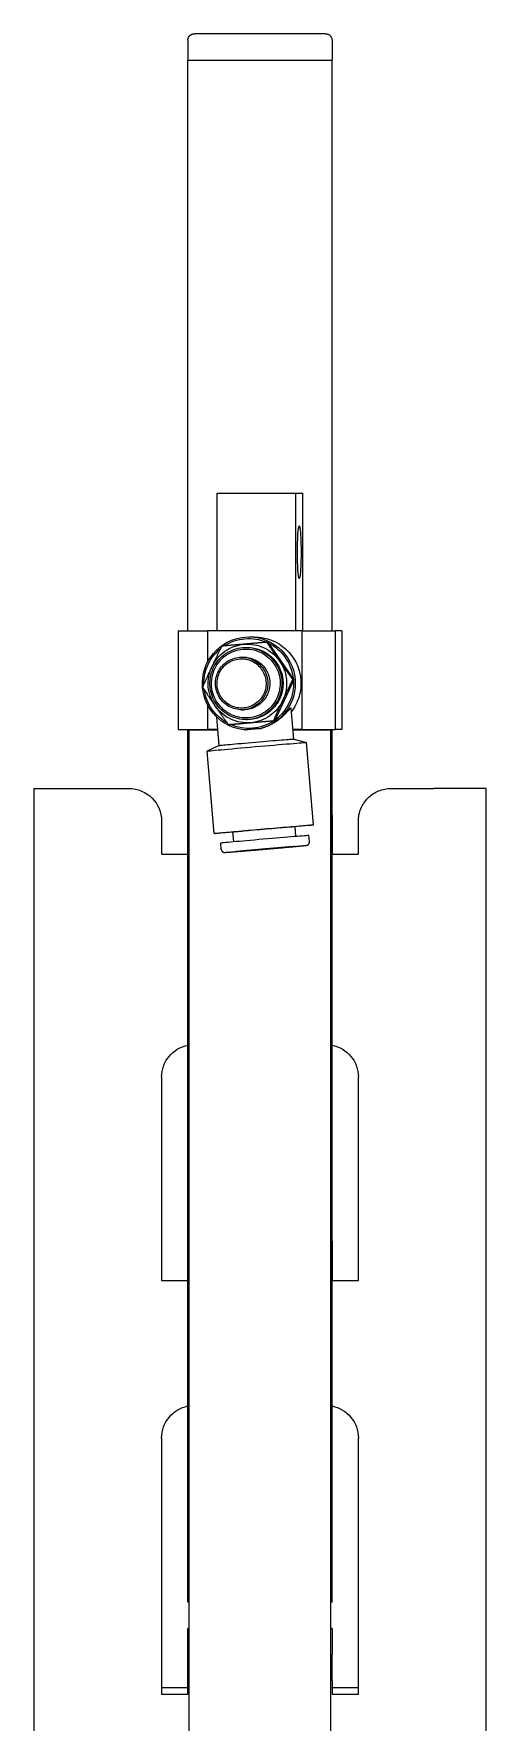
# Model space of a CAD drawing. Extents: x -681219 to -550379, y -242630 to -158199.
# Drawn here: x -672284.9 to -672215.9, y -213585.8 to -213328.5 of the extents above; entities that cross this region are included whole.
import ezdxf

# ---------------------------------------------------------------- set-up
doc = ezdxf.new("R2010")
doc.units = 0
doc.header["$LTSCALE"] = 1000
doc.linetypes.add('DASHED2', pattern=[9.525, 6.35, -3.175])
doc.layers.get('0').update_dxf_attribs({"linetype": 'CONTINUOUS'})
doc.layers.add('future', color=4, linetype='DASHED2', lineweight=0)

# ---------------------------------------------------------------- blocks, each defined once
blk = doc.blocks.new('A$Caddf9ae6')
at = {"color": 0}
for p, q in [((238.81, -3748.97), (472.81, -3748.97)), ((472.81, -3748.97), (472.81, -3756.97)), ((472.81, -3763.47), (472.81, -3756.97)), ((334.81, -3772.47), (334.81, -3768.47)), ((334.81, -3768.47), (373.81, -3768.47)), ((335.81, -3772.47), (335.81, -3768.47)), ((397.81, -3768.47), (428.81, -3768.47)), ((397.81, -3772.47), (397.81, -3768.47)), ((462.81, -3772.47), (462.81, -3768.47)), ((462.81, -3768.47), (467.81, -3768.47)), ((496.81, -3771), (481.81, -3771)), ((481.81, -3771), (481.81, -3771.99)), ((496.81, -3771), (496.81, -3771.99)), ((249.91, -3772.67), (481.71, -3772.67)), ((336.81, -3772.47), (334.81, -3772.47)), ((336.81, -3772.47), (340.81, -3772.47)), ((344.81, -3772.47), (340.81, -3772.47)), ((340.81, -3772.67), (340.81, -3772.47)), ((344.81, -3772.47), (344.81, -3772.67)), ((348.81, -3772.47), (348.81, -3772.67)), ((348.81, -3772.47), (481.81, -3772.47)), ((399.81, -3772.47), (397.81, -3772.47)), ((403.81, -3772.47), (399.81, -3772.47)), ((403.81, -3772.47), (407.81, -3772.47)), ((403.81, -3772.47), (403.81, -3772.47)), ((407.81, -3772.47), (407.81, -3772.47)), ((464.81, -3772.47), (462.81, -3772.47)), ((468.81, -3772.47), (464.81, -3772.47)), ((468.81, -3772.47), (468.81, -3772.47)), ((468.81, -3772.47), (472.81, -3772.47)), ((472.81, -3772.47), (472.81, -3772.47)), ((481.71, -3772.67), (481.71, -3775.1)), ((481.81, -3772.77), (481.71, -3772.67)), ((496.81, -3771.99), (481.81, -3771.99)), ((481.81, -3777.1), (481.81, -3771.99)), ((496.81, -3777.1), (496.81, -3771.99)), ((496.81, -3772.47), (583.81, -3772.47)), ((583.81, -3794.47), (583.81, -3772.47)), ((586.81, -3772.47), (583.81, -3772.47)), ((587.81, -3773.47), (587.81, -3793.47)), ((464.69, -3775.92), (465.69, -3776.01)), ((467.25, -3775.29), (479.81, -3776.38)), ((480.34, -3778.33), (479.82, -3776.38)), ((481.71, -3775.1), (481.71, -3778.45)), ((496.81, -3777.1), (481.81, -3777.1)), ((481.81, -3777.1), (481.81, -3778.46)), ((496.81, -3776.93), (498.31, -3776.93)), ((496.81, -3777.1), (496.81, -3791.48)), ((498.31, -3776.93), (517.81, -3776.93)), ((517.81, -3778.03), (517.81, -3776.93)), ((465.54, -3778), (467.01, -3778.13)), ((480.34, -3778.33), (485.07, -3778.74)), ((489.27, -3778.37), (483.28, -3781.16)), ((489.41, -3778.3), (489.27, -3778.37)), ((489.54, -3778.39), (489.41, -3778.3)), ((489.41, -3778.47), (489.41, -3778.3)), ((494.96, -3782.17), (489.54, -3778.39)), ((498.31, -3778.03), (496.81, -3778.03)), ((517.81, -3778.03), (498.31, -3778.03)), ((517.81, -3790), (517.81, -3778.03)), ((483.12, -3781.38), (482.55, -3787.95)), ((483.14, -3781.23), (483.12, -3781.38)), ((483.28, -3781.16), (483.14, -3781.23)), ((483.14, -3781.4), (483.14, -3781.23)), ((495.09, -3782.26), (494.96, -3782.17)), ((495.09, -3782.43), (495.09, -3782.26)), ((495.91, -3785.17), (495.91, -3784.31)), ((483.31, -3785.62), (483.31, -3785.44)), ((484.81, -3786.27), (484.81, -3785.96)), ((492.81, -3786.27), (492.81, -3785.96)), ((494.31, -3785.62), (494.31, -3785.44)), ((463.52, -3789.37), (464.52, -3789.46)), ((464.72, -3787.47), (466.19, -3787.6)), ((479.36, -3789.69), (478.5, -3791.52)), ((479.36, -3789.69), (483.68, -3790.07)), ((481.71, -3789.9), (481.71, -3794.27)), ((481.81, -3789.9), (481.81, -3791.48)), ((482.55, -3787.95), (482.54, -3788.11)), ((482.54, -3788.28), (482.54, -3788.11)), ((465.94, -3790.44), (478.5, -3791.52)), ((481.81, -3795.93), (481.81, -3791.48)), ((485.59, -3791.48), (481.81, -3791.48)), ((496.81, -3791.48), (492.03, -3791.48)), ((496.81, -3790), (498.31, -3790)), ((496.81, -3795.93), (496.81, -3791.48)), ((498.31, -3790), (517.81, -3790)), ((266.46, -3794.27), (481.71, -3794.27)), ((334.81, -3798.47), (334.81, -3794.47)), ((334.81, -3794.47), (336.81, -3794.47)), ((335.81, -3798.47), (335.81, -3794.47)), ((336.81, -3794.47), (340.81, -3794.47)), ((340.81, -3794.47), (340.81, -3794.27)), ((340.81, -3794.47), (344.81, -3794.47)), ((344.81, -3794.27), (344.81, -3794.47)), ((348.81, -3794.27), (348.81, -3794.46)), ((348.81, -3794.46), (481.81, -3794.46)), ((397.81, -3798.47), (397.81, -3794.47)), ((397.81, -3794.47), (399.81, -3794.47)), ((403.81, -3794.47), (399.81, -3794.47)), ((403.81, -3794.47), (403.81, -3794.46)), ((407.81, -3794.47), (403.81, -3794.47)), ((407.81, -3794.46), (407.81, -3794.47)), ((462.81, -3798.47), (462.81, -3794.47)), ((462.81, -3794.47), (464.81, -3794.47)), ((468.81, -3794.47), (464.81, -3794.47)), ((468.81, -3794.47), (468.81, -3794.46)), ((472.81, -3794.47), (468.81, -3794.47)), ((472.81, -3794.46), (472.81, -3794.47)), ((481.81, -3794.17), (481.71, -3794.27)), ((496.81, -3794.46), (583.81, -3794.46)), ((586.81, -3794.47), (583.81, -3794.47)), ((496.81, -3795.93), (481.81, -3795.93)), ((373.81, -3798.47), (334.81, -3798.47)), ((428.81, -3798.47), (397.81, -3798.47)), ((467.81, -3798.47), (462.81, -3798.47)), ((472.81, -3809.97), (472.81, -3803.47)), ((472.81, -3817.97), (472.81, -3809.97)), ((472.81, -3817.97), (238.81, -3817.97))]:
    blk.add_line(p, q, dxfattribs=at)
for centre, radius, start, end in [((467.81, -3763.47), 5, 270, 0), ((373.81, -3773.47), 5, 11.4785, 90), ((428.81, -3773.47), 5, 11.4785, 90), ((586.81, -3773.47), 1, 0, 90), ((373.81, -3793.47), 5, 270, 348.5215), ((428.81, -3793.47), 5, 270, 348.5215), ((586.81, -3793.47), 1, 270, 0), ((467.81, -3803.47), 5, 0, 90)]:
    blk.add_arc(centre, radius, start, end, dxfattribs=at)
for centre, major_axis, ratio, start_param, end_param in [((465.1, -3782.73), (0.58, 6.72), 0.005934, 3.141593, 6.214845), ((465.1, -3782.73), (0.58, 6.72), 0.005934, 6.214845, 6.283185), ((466.6, -3782.86), (-0.66, -7.57), 0.005934, 6.214845, 9.356438), ((466.6, -3782.86), (0.66, 7.57), 0.005934, 6.214845, 7.17885), ((479.16, -3783.95), (-0.66, -7.57), 0.005934, 0, 3.073253), ((479.16, -3783.95), (0.66, 7.57), 0.005934, 6.214845, 6.283185), ((488.81, -3784.31), (-7.1, 0), 0.997648, 4.625708, 5.368281), ((466.6, -3782.86), (0.41, 4.73), 0.005934, 3.141593, 6.214845), ((466.6, -3782.86), (0.41, 4.73), 0.005934, 6.214845, 6.283185), ((479.85, -3784.01), (-0.49, -5.68), 0.005934, 0.016304, 3.073253), ((479.85, -3784.01), (0.49, 5.68), 0.005934, 6.214845, 6.266881), ((488.81, -3785.17), (-7.1, 0), 0.997648, 4.625708, 6.012505), ((488.81, -3785.19), (-6.85, 0), 0.997648, 4.645834, 5.652779), ((488.81, -3785.39), (-6, 0), 0.997648, 4.625708, 5.149307), ((488.81, -3785.17), (7.1, 0), 0.997648, 4.631568, 7.767301), ((488.81, -3784.29), (5.35, 0), 0.997648, 1.651116, 1.651119), ((488.81, -3785.39), (-6, 0), 0.997648, 4.102109, 4.625708), ((488.81, -3784.31), (7.1, 0), 0.997648, 0, 1.484115), ((488.81, -3785.19), (-6.85, 0), 0.997648, 3.598637, 4.605582), ((508.81, -3777.48), (-4, 0), 0.068543, 3.141593, 6.283185), ((508.81, -3777.48), (4, 0), 0.068543, 3.141593, 6.283185), ((488.81, -3785.19), (-6.85, 0), 0.997648, 5.693032, 6.699977), ((488.81, -3785.39), (-6, 0), 0.997648, 5.149307, 6.196504), ((488.81, -3785.62), (-5.5, 0), 0.997648, 4.625708, 7.767301), ((488.81, -3785.44), (-5.5, 0), 0.997648, 4.625708, 6.283185), ((488.81, -3785.63), (-5.25, 0), 0.997648, 4.625708, 7.767301), ((488.81, -3786.27), (-4, 0), 0.997648, 4.625708, 7.767301), ((488.81, -3785.96), (-4, 0), 0.997648, 4.625708, 6.283185), ((488.81, -3785.62), (5.5, 0), 0.997648, 4.625708, 7.767301), ((488.81, -3785.63), (5.25, 0), 0.997648, 4.625708, 7.767301), ((488.81, -3785.96), (4, 0), 0.997648, 0, 1.484115), ((488.81, -3785.44), (5.5, 0), 0.997648, 0, 1.484115), ((488.81, -3785.39), (6, 0), 0.997648, 6.196504, 7.243702), ((488.81, -3786.28), (-3.75, 0), 0.997648, 4.625708, 7.767301), ((488.81, -3786.27), (4, 0), 0.997648, 4.625708, 7.767301), ((488.81, -3786.28), (3.75, 0), 0.997648, 4.625708, 7.767301), ((488.81, -3785.19), (6.85, 0), 0.997648, 5.697657, 6.695515), ((488.81, -3785.17), (-7.1, 0), 0.997648, 0.097319, 1.482845), ((488.81, -3785.39), (-6, 0), 0.997648, 6.196504, 7.243702), ((488.81, -3785.39), (6, 0), 0.997648, 5.149307, 6.196504), ((466.6, -3782.86), (-0.66, -7.57), 0.005934, 5.387521, 6.214845), ((488.81, -3785.19), (6.85, 0), 0.997648, 3.644087, 4.558987), ((488.81, -3785.19), (6.85, 0), 0.997648, 4.697488, 5.601869), ((488.81, -3785.39), (6, 0), 0.997648, 4.102109, 5.149307)]:
    blk.add_ellipse(centre, major_axis=major_axis, ratio=ratio, start_param=start_param, end_param=end_param, dxfattribs=at)
for points, knots in [([(463.07, -3788.86), (463.07, -3788.8), (463.07, -3788.75), (463.09, -3788.46), (463.11, -3788.13), (463.18, -3787.3), (463.22, -3786.81), (463.3, -3785.73), (463.36, -3785.13), (463.46, -3783.86), (463.52, -3783.19), (463.63, -3781.87), (463.69, -3781.2), (463.8, -3779.95), (463.86, -3779.35), (463.95, -3778.3), (464, -3777.83), (464.07, -3777.08), (464.1, -3776.79), (464.13, -3776.52), (464.13, -3776.46), (464.14, -3776.38), (464.15, -3776.37), (464.15, -3776.33), (464.15, -3776.32), (464.16, -3776.31), (464.16, -3776.3), (464.17, -3776.27), (464.17, -3776.26), (464.18, -3776.23), (464.19, -3776.21), (464.21, -3776.17), (464.22, -3776.16), (464.25, -3776.11), (464.27, -3776.08), (464.33, -3776.03), (464.37, -3776), (464.46, -3775.96), (464.51, -3775.94), (464.6, -3775.92), (464.65, -3775.92), (464.69, -3775.92)], [0, 0, 0, 0, 0.110982, 0.110982, 0.342137, 0.342137, 0.544214, 0.544214, 0.743873, 0.743873, 0.943289, 0.943289, 1.142633, 1.142633, 1.341979, 1.341979, 1.541407, 1.541407, 1.741149, 1.741149, 1.834155, 1.834155, 1.878436, 1.878436, 1.889977, 1.889977, 1.898195, 1.898195, 1.90451, 1.90451, 1.911819, 1.911819, 1.918807, 1.918807, 1.92895, 1.92895, 1.942884, 1.942884, 1.958616, 1.958616, 1.971732, 1.971732, 1.971732, 1.971732]), ([(463.23, -3787.04), (463.23, -3787.04), (463.23, -3787.04), (463.23, -3787.03), (463.23, -3787.02), (463.24, -3786.94), (463.25, -3786.85), (463.28, -3786.56), (463.3, -3786.32), (463.36, -3785.73), (463.39, -3785.36), (463.46, -3784.56), (463.5, -3784.11), (463.58, -3783.19), (463.63, -3782.7), (463.71, -3781.75), (463.75, -3781.28), (463.82, -3780.41), (463.86, -3779.99), (463.91, -3779.28), (463.94, -3778.97), (463.98, -3778.5), (463.99, -3778.32), (464, -3778.2), (464, -3778.17), (464, -3778.17)], [0.097614, 0.097614, 0.097614, 0.097614, 0.103508, 0.103508, 0.143254, 0.143254, 0.237064, 0.237064, 0.371913, 0.371913, 0.513991, 0.513991, 0.656942, 0.656942, 0.800087, 0.800087, 0.943283, 0.943283, 1.08646, 1.08646, 1.229528, 1.229528, 1.372164, 1.372164, 1.4261, 1.4261, 1.4261, 1.4261]), ([(485.09, -3778.76), (485.09, -3778.78), (485.04, -3778.83), (484.92, -3778.94), (484.87, -3778.99), (484.76, -3779.09), (484.7, -3779.14), (484.5, -3779.32), (484.35, -3779.45), (484.03, -3779.76), (483.86, -3779.94), (483.52, -3780.32), (483.36, -3780.53), (483.02, -3780.98), (482.86, -3781.23), (482.56, -3781.76), (482.42, -3782.04), (482.17, -3782.64), (482.06, -3782.95), (481.97, -3783.28)], [0, 0, 0, 0, 0.00101951, 0.00101951, 0.001529264, 0.001529264, 0.002039019, 0.002039019, 0.003058529, 0.003058529, 0.004078038, 0.004078038, 0.005097548, 0.005097548, 0.006117057, 0.006117057, 0.007136567, 0.007136567, 0.008156077, 0.008156077, 0.008156077, 0.008156077]), ([(486.27, -3779.97), (486.54, -3779.85), (486.81, -3779.72), (487.34, -3779.47), (487.6, -3779.35), (488.38, -3778.97), (488.9, -3778.72), (489.41, -3778.47)], [0.003505342, 0.003505342, 0.003505342, 0.003505342, 0.004378342, 0.004378342, 0.005251342, 0.005251342, 0.006997343, 0.006997343, 0.006997343, 0.006997343]), ([(482.84, -3784.88), (482.89, -3784.29), (482.94, -3783.71), (483.04, -3782.55), (483.09, -3781.97), (483.14, -3781.4)], [0.006036832, 0.006036832, 0.006036832, 0.006036832, 0.007784571, 0.007784571, 0.009532311, 0.009532311, 0.009532311, 0.009532311]), ([(492.25, -3780.49), (492.49, -3780.66), (492.73, -3780.82), (493.21, -3781.15), (493.45, -3781.32), (494.16, -3781.8), (494.63, -3782.12), (495.09, -3782.43)], [0.003505342, 0.003505342, 0.003505342, 0.003505342, 0.004378342, 0.004378342, 0.005251342, 0.005251342, 0.006997343, 0.006997343, 0.006997343, 0.006997343]), ([(481.75, -3785.86), (481.81, -3785.44), (481.85, -3785.02), (481.93, -3784.15), (481.96, -3783.71), (481.97, -3783.28)], [0, 0, 0, 0, 0.001300313, 0.001300313, 0.002600626, 0.002600626, 0.002600626, 0.002600626]), ([(495.09, -3782.43), (495.04, -3783), (494.99, -3783.59), (494.89, -3784.75), (494.84, -3785.33), (494.79, -3785.91)], [0.006180413, 0.006180413, 0.006180413, 0.006180413, 0.007932631, 0.007932631, 0.00968485, 0.00968485, 0.00968485, 0.00968485]), ([(482.54, -3788.28), (482.58, -3787.74), (482.63, -3787.18), (482.73, -3786.04), (482.79, -3785.46), (482.84, -3784.88)], [0.002539277, 0.002539277, 0.002539277, 0.002539277, 0.004288054, 0.004288054, 0.006036832, 0.006036832, 0.006036832, 0.006036832]), ([(494.79, -3785.91), (494.74, -3786.49), (494.69, -3787.08), (494.59, -3788.22), (494.54, -3788.77), (494.49, -3789.32)], [0.00968485, 0.00968485, 0.00968485, 0.00968485, 0.01143811, 0.01143811, 0.01319137, 0.01319137, 0.01319137, 0.01319137]), ([(463.52, -3789.37), (463.47, -3789.37), (463.42, -3789.36), (463.32, -3789.31), (463.28, -3789.29), (463.2, -3789.22), (463.16, -3789.17), (463.12, -3789.11), (463.11, -3789.09), (463.1, -3789.05), (463.09, -3789.03), (463.08, -3789), (463.08, -3788.98), (463.07, -3788.96), (463.07, -3788.94), (463.07, -3788.92), (463.07, -3788.91), (463.07, -3788.89), (463.07, -3788.88), (463.07, -3788.87), (463.07, -3788.86), (463.07, -3788.86)], [0, 0, 0, 0, 0.01569137, 0.01569137, 0.03172208, 0.03172208, 0.0477022, 0.0477022, 0.05525576, 0.05525576, 0.06160329, 0.06160329, 0.06613566, 0.06613566, 0.07312699, 0.07312699, 0.08014023, 0.08014023, 0.0916349, 0.0916349, 0.09889751, 0.09889751, 0.09889751, 0.09889751]), ([(485.37, -3790.3), (485.13, -3790.13), (484.89, -3789.96), (484.41, -3789.62), (484.18, -3789.46), (483.47, -3788.95), (483, -3788.62), (482.54, -3788.28)], [0.003505342, 0.003505342, 0.003505342, 0.003505342, 0.004378342, 0.004378342, 0.005251342, 0.005251342, 0.006997343, 0.006997343, 0.006997343, 0.006997343]), ([(491.35, -3790.82), (491.09, -3790.94), (490.82, -3791.06), (490.29, -3791.31), (490.03, -3791.43), (489.24, -3791.78), (488.73, -3792.02), (488.21, -3792.24)], [0.003505342, 0.003505342, 0.003505342, 0.003505342, 0.004378342, 0.004378342, 0.005251342, 0.005251342, 0.006997343, 0.006997343, 0.006997343, 0.006997343])]:
    blk.add_open_spline(points, degree=3, knots=knots, dxfattribs=at)
for points in [[(485.07, -3778.74), (485.08, -3778.75), (485.09, -3778.75), (485.09, -3778.76)], [(489.41, -3778.47), (490.34, -3779.14), (491.28, -3779.81), (492.25, -3780.49)], [(483.14, -3781.4), (484.16, -3780.94), (485.2, -3780.47), (486.27, -3779.97)], [(494.49, -3789.32), (493.46, -3789.82), (492.42, -3790.32), (491.35, -3790.82)], [(488.21, -3792.24), (487.28, -3791.62), (486.34, -3790.97), (485.37, -3790.3)]]:
    blk.add_open_spline(points, degree=3, dxfattribs=at)

msp = doc.modelspace()

# ---------------------------------------------------------------- block references
at = {"layer": 'future', "xscale": -1, "rotation": 270}
msp.add_blockref('A$Caddf9ae6', (-668466.9156, -213916.3249), dxfattribs=at)

doc.saveas('drawing.dxf')
